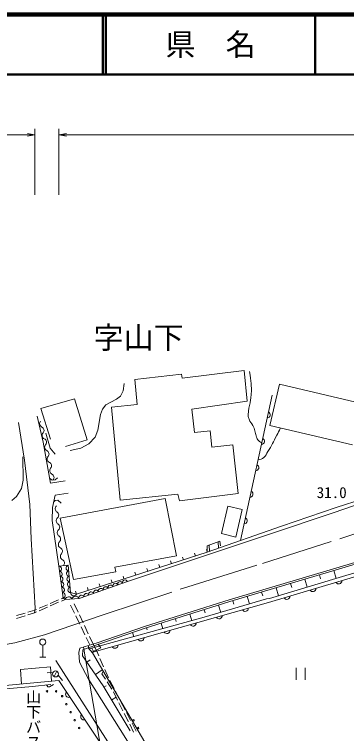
# Model space of a CAD drawing. Units: millimetres at full size, sheet at 1:1000; details may follow other scales. Extents: x 40000 to 680000, y 20000 to 380000.
# Drawn here: x 283041 to 338228, y 260530 to 380000 of the extents above; entities that cross this region are included whole.
import ezdxf
from ezdxf.enums import TextEntityAlignment as Align

# ---------------------------------------------------------------- set-up
doc = ezdxf.new("R2010")
doc.units = ezdxf.units.MM
doc.header["$LTSCALE"] = 1000
doc.linetypes.add('CHAIN', pattern=[18.5, 12, -1.5, 3.5, -1.5])
for name, color, linetype, lineweight in [('M-BGD', 7, 'Continuous', 13), ('M-BMK', 2, 'CHAIN', 13), ('M-STR-HTXT', 7, 'Continuous', 13), ('M-STR-STRC', 7, 'Continuous', 13), ('M-TTL', 2, 'Continuous', 140), ('M-TTL-LINE', 7, 'Continuous', 50)]:
    doc.layers.add(name, color=color, linetype=linetype, lineweight=lineweight)
for name, color, linetype in [('M-BGD-HTXT', 7, 'Continuous'), ('M-BMK-HTXT', 7, 'Continuous'), ('M-TTL-TXT', 7, 'Continuous')]:
    doc.layers.add(name, color=color, linetype=linetype)
doc.styles.add('@ＭＳ ゴシック', font='')
doc.styles.add('ＭＳ ゴシック', font='')
doc.styles.get('@ＭＳ ゴシック').set_extended_font_data('@MS Gothic')
doc.styles.get('ＭＳ ゴシック').set_extended_font_data('MS Gothic')

# ---------------------------------------------------------------- blocks, each defined once
blk = doc.blocks.new('open_arrow')
at = {"color": 0, "linetype": 'Continuous', "lineweight": -2}
blk.add_lwpolyline([(7.5, 1.25), (0, 0), (7.5, -1.25)], dxfattribs=at)

msp = doc.modelspace()

# ---------------------------------------------------------------- linework, layer by layer
at = {"layer": 'M-BGD'}
for p, q in [((303041, 319331), (310821, 320258)), ((310821, 320258), (310890, 319555)), ((310890, 319555), (321212, 320832)), ((321212, 320832), (321718, 315736)), ((303428, 315211), (303041, 319331)), ((301127, 317469), (301251, 318695)), ((327094, 318585), (325480, 311724)), ((340676, 315390), (327094, 318585)), ((300005, 316067), (300680, 316607)), ((300680, 316607), (301127, 317469)), ((320610, 292603), (325849, 316753)), ((293006, 316143), (287441, 314559)), ((295109, 309335), (293006, 316143)), ((298219, 315122), (300005, 316067)), ((321718, 315736), (312532, 314440)), ((287441, 314559), (289019, 309441)), ((297357, 313543), (297658, 314447)), ((297658, 314447), (298219, 315122)), ((299182, 314742), (303428, 315211)), ((300630, 299319), (299182, 314742)), ((312532, 314440), (312939, 310528)), ((287842, 308968), (286830, 313268)), ((296921, 310926), (297357, 313543)), ((283735, 312182), (284729, 305974)), ((296453, 309753), (296921, 310926)), ((312939, 310528), (315583, 310825)), ((315583, 310825), (315839, 308104)), ((325480, 311724), (339189, 308499)), ((288975, 307935), (288259, 310438)), ((295404, 308673), (296453, 309753)), ((289026, 302114), (287842, 308968)), ((291536, 308232), (295109, 309335)), ((294064, 307946), (295404, 308673)), ((315839, 308104), (319324, 308511)), ((319324, 308511), (320190, 300415)), ((289827, 306928), (288975, 307935)), ((292288, 307551), (294064, 307946)), ((284503, 302618), (284437, 306488)), ((284729, 305974), (285582, 298602)), ((284233, 301226), (284503, 302618)), ((288880, 302963), (289320, 302643)), ((291488, 302503), (289026, 302114)), ((289320, 302643), (289839, 302685)), ((289839, 302685), (290203, 303038)), ((283406, 299904), (284233, 301226)), ((282617, 299271), (283406, 299904)), ((289843, 300112), (289376, 298076)), ((291951, 300496), (289843, 300112)), ((310217, 300320), (300630, 299319)), ((310464, 299190), (310217, 300320)), ((320190, 300415), (310464, 299190)), ((342777, 300155), (336473, 298068)), ((289598, 299046), (289797, 299255)), ((289797, 299255), (290275, 299304)), ((290275, 299304), (290815, 298791)), ((290644, 296322), (308105, 299562)), ((308105, 299562), (309949, 290079)), ((285582, 298602), (285852, 292911)), ((289376, 298076), (289313, 295947)), ((318486, 298305), (317427, 293746)), ((320882, 297748), (318486, 298305)), ((319823, 293189), (320882, 297748)), ((336473, 298068), (327385, 294994)), ((339517, 298402), (335980, 297187)), ((292844, 286113), (290644, 296322)), ((335980, 297187), (325273, 293594)), ((289313, 295947), (290422, 288360)), ((327385, 294994), (315083, 290652)), ((285852, 292911), (286501, 281388)), ((325273, 293594), (301822, 285799)), ((317427, 293746), (319823, 293189)), ((315042, 291732), (317192, 292491)), ((315083, 290652), (315042, 291732)), ((315473, 290790), (315388, 291855)), ((316969, 291318), (316877, 292380)), ((317192, 292491), (317285, 291722)), ((315083, 290652), (293335, 283691)), ((313106, 290019), (312954, 290496)), ((315083, 290652), (314931, 291129)), ((309949, 290079), (299754, 288179)), ((309152, 288754), (308999, 289230)), ((311129, 289387), (310977, 289863)), ((318715, 282753), (340517, 289242)), ((348427, 289964), (338124, 286775)), ((291976, 288490), (290422, 288360)), ((299754, 288179), (299895, 287422)), ((305198, 287488), (305045, 287964)), ((307175, 288121), (307022, 288597)), ((318810, 282453), (340607, 288951)), ((299895, 287422), (292844, 286113)), ((303220, 286855), (303068, 287331)), ((338124, 286775), (332423, 285062)), ((333699, 286892), (333897, 286226)), ((336095, 287606), (336489, 286284)), ((299266, 285590), (299114, 286066)), ((301243, 286222), (301091, 286699)), ((331303, 286177), (331700, 284847)), ((295312, 284324), (295159, 284800)), ((297289, 284957), (297137, 285433)), ((332423, 285062), (325443, 282990)), ((326511, 284749), (326906, 283424)), ((328907, 285463), (329105, 284801)), ((293335, 283691), (293182, 284167)), ((293335, 283691), (293182, 284167)), ((321720, 283321), (322085, 282097)), ((324116, 284035), (324298, 283423)), ((289009, 281739), (290385, 282338)), ((289010, 282147), (290386, 282743)), ((290843, 282538), (291474, 282813)), ((290845, 282942), (291135, 283067)), ((292983, 282085), (293619, 280726)), ((304679, 278317), (318715, 282753)), ((304769, 278031), (318810, 282453)), ((324914, 282943), (314569, 279851)), ((319324, 282606), (319503, 282007)), ((325443, 282990), (324914, 282943)), ((285287, 280702), (286441, 281035)), ((286501, 281388), (286408, 280606)), ((286441, 281035), (286716, 281154)), ((287175, 281352), (288551, 281948)), ((287176, 280941), (288551, 281540)), ((292359, 281882), (293017, 280534)), ((314552, 281112), (314722, 280575)), ((316937, 281863), (317313, 280671)), ((283365, 280149), (284807, 280564)), ((283387, 279671), (284820, 280114)), ((285297, 280262), (286408, 280606)), ((286408, 280606), (286717, 280741)), ((293236, 280085), (293894, 278736)), ((293831, 280274), (294468, 278915)), ((314569, 279851), (307559, 277934)), ((309783, 279611), (309925, 279159)), ((312168, 280362), (312507, 279286)), ((294680, 278463), (295316, 277104)), ((307399, 278860), (307683, 277957)), ((294113, 278287), (294771, 276939)), ((307559, 277934), (295455, 274586)), ((296810, 275633), (304679, 278317)), ((296906, 275349), (304769, 278031)), ((302646, 277307), (302876, 276633)), ((305014, 278109), (305121, 277769)), ((294990, 276489), (295592, 275254)), ((295528, 276652), (296108, 275414)), ((287742, 273235), (287742, 275235)), ((293902, 274727), (296810, 275633)), ((295275, 275155), (295411, 274806)), ((295307, 274768), (296906, 275349)), ((296710, 274236), (296108, 275414)), ((296968, 275370), (297424, 274752)), ((293746, 273980), (293902, 274727)), ((293870, 272391), (293746, 273980)), ((294344, 273451), (294415, 274454)), ((294415, 274454), (295307, 274768)), ((295991, 273926), (295307, 274768)), ((296202, 274193), (295879, 274703)), ((297424, 274752), (295891, 274050)), ((309444, 251133), (295991, 273926)), ((297053, 273461), (296710, 274236)), ((287242, 273235), (288242, 273235)), ((289934, 272656), (304794, 249433)), ((295366, 269576), (293870, 272391)), ((297795, 268457), (294344, 273451)), ((295082, 272383), (295655, 272778)), ((297862, 271632), (297255, 273003)), ((284042, 271195), (289030, 271596)), ((289030, 271596), (289182, 269215)), ((329864, 271437), (329864, 269437)), ((331364, 269437), (331364, 271437)), ((284214, 268751), (284042, 271195)), ((289418, 270658), (288511, 270615)), ((289663, 269995), (290081, 270903)), ((290327, 270240), (291017, 269378)), ((296503, 270326), (297649, 271118)), ((297563, 270458), (297772, 270828)), ((298153, 269560), (297563, 270458)), ((298616, 269927), (298064, 271174)), ((278185, 268188), (290403, 269329)), ((290403, 269329), (303561, 249719)), ((306918, 251188), (295366, 269576)), ((299251, 267888), (298428, 269142)), ((298679, 269806), (298616, 269927)), ((299598, 268030), (298909, 269362)), ((276872, 267554), (286063, 268332)), ((286063, 268332), (289116, 268706)), ((288354, 268613), (288598, 268295)), ((288598, 268295), (288873, 268295)), ((288873, 268295), (289556, 268668)), ((302296, 260979), (297795, 268457)), ((297913, 268262), (298278, 268481)), ((299202, 266120), (299932, 266559)), ((300168, 266111), (299487, 267448)), ((300516, 266253), (299827, 267586)), ((301075, 264329), (300394, 265665)), ((301435, 264477), (300746, 265809)), ((302354, 262700), (301665, 264033)), ((301967, 262575), (301301, 263883)), ((301981, 262546), (301967, 262575)), ((302855, 260747), (302200, 262096)), ((303273, 260924), (302584, 262256))]:
    msp.add_line(p, q, dxfattribs=at)
for points in [[(295921, 274012), (325253, 282320), (352964, 290550), (356002, 291204), (361283, 291858), (365536, 291929), (370723, 291017), (375570, 289622)], [(301822, 285799), (293783, 282985), (291474, 282813), (291135, 283067), (290422, 288360)], [(291976, 288490), (292370, 283961), (293335, 283691)]]:
    msp.add_lwpolyline(points, dxfattribs=at)
for centre, radius in [((287742, 275735), 500), ((289872, 270449), 500), ((288469, 267561), 125), ((289969, 267561), 125), ((290979, 266752), 125), ((291674, 265423), 125), ((292369, 264093), 125), ((293065, 262764), 125), ((302828, 262751), 125), ((293804, 261464), 125), ((303589, 261458), 125)]:
    msp.add_circle(centre, radius, dxfattribs=at)
for centre, radius, start, end in [((325027, 313497), 512, 270.44169, 65.08093), ((287861, 312026), 625, 138.88573, 245.14594), ((287336, 310891), 625, 318.88573, 65.14594), ((288278, 310069), 625, 138.88573, 245.14594), ((287752, 308935), 625, 318.88573, 65.14594), ((324073, 309100), 512, 270.44169, 65.08093), ((288694, 308113), 625, 138.88573, 245.14594), ((288169, 306979), 625, 318.88573, 65.14594), ((289110, 306157), 625, 138.88573, 245.14594), ((288585, 305023), 625, 318.88573, 65.14594), ((323119, 304702), 512, 270.44169, 65.08093), ((289527, 304201), 625, 138.88573, 245.14594), ((289001, 303067), 625, 318.88573, 65.14594), ((322165, 300304), 512, 270.44169, 65.08093), ((290445, 297881), 625, 131.5377, 237.79791), ((290608, 295888), 625, 131.5377, 237.79791), ((289779, 296823), 625, 311.5377, 57.79791), ((321211, 295906), 512, 270.44169, 65.08093), ((289942, 294830), 625, 311.5377, 57.79791), ((290771, 293894), 625, 131.5377, 237.79791), ((290104, 292837), 625, 311.5377, 57.79791), ((290971, 291937), 625, 136.32907, 242.58928), ((291300, 289964), 625, 136.32907, 242.58928), ((290395, 290827), 625, 316.32907, 62.58928), ((290724, 288855), 625, 316.32907, 62.58928), ((290434, 287913), 448, 283.77389, 91.5599), ((292073, 288042), 458, 102.28423, 267.67794), ((290553, 287031), 448, 283.77389, 91.5599), ((292152, 287136), 458, 102.28423, 267.67794), ((290672, 286149), 448, 283.77389, 91.5599), ((290790, 285266), 448, 283.77389, 91.5599), ((292231, 286230), 458, 102.28423, 267.67794), ((292310, 285325), 458, 102.28423, 267.67794), ((300625, 285352), 427, 22.8809, 195.70971), ((301428, 285633), 427, 22.8809, 195.70971), ((336920, 285902), 512, 209.22066, 3.85989), ((290909, 284384), 448, 283.77389, 91.5599), ((292389, 284419), 458, 102.28423, 267.67794), ((296605, 283945), 427, 22.8809, 195.70971), ((297409, 284226), 427, 22.8809, 195.70971), ((298213, 284508), 427, 22.8809, 195.70971), ((299017, 284789), 427, 22.8809, 195.70971), ((299821, 285071), 427, 22.8809, 195.70971), ((332606, 284621), 512, 209.22066, 3.85989), ((291028, 283502), 448, 283.77389, 91.5599), ((292068, 282638), 619, 24.97059, 163.5706), ((292883, 283935), 513, 177.10259, 331.58479), ((293222, 282724), 619, 24.97059, 163.5706), ((294194, 283101), 427, 22.8809, 195.70971), ((294998, 283382), 427, 22.8809, 195.70971), ((295801, 283663), 427, 22.8809, 195.70971), ((328292, 283340), 512, 209.22066, 3.85989), ((321381, 281341), 512, 208.49458, 3.13381), ((317051, 280114), 512, 208.49458, 3.13381), ((312721, 278888), 512, 208.49458, 3.13381), ((308392, 277662), 512, 208.49458, 3.13381), ((304062, 276435), 512, 208.49458, 3.13381), ((299732, 275209), 512, 208.49458, 3.13381), ((292061, 267061), 512, 136.54025, 291.17949), ((294568, 263324), 512, 136.54025, 291.17949)]:
    msp.add_arc(centre, radius, start, end, dxfattribs=at)
for points, knots in [([(322120, 320684), (322331, 318959), (322481, 318404), (322377, 316943), (322350, 316572), (322328, 316366), (322283, 315997), (322192, 315240), (322021, 314834), (321930, 314076), (321895, 313785), (321855, 313620), (321878, 313328), (321897, 313091), (321925, 312953), (322024, 312736), (322217, 312311), (322457, 312146), (322668, 311729), (322839, 311391), (322883, 311178), (322990, 310815), (323084, 310494), (323090, 310301), (323197, 309984), (323289, 309716), (323314, 309543), (323488, 309319), (323679, 309074), (323836, 309004), (324136, 308857)], [0, 0, 0, 0, 1, 1, 1, 2, 2, 2, 3, 3, 3, 4, 4, 4, 5, 5, 5, 6, 6, 6, 7, 7, 7, 8, 8, 8, 9, 9, 9, 10, 10, 10, 10]), ([(323513, 305987), (323938, 306090), (324150, 306153), (324475, 306401), (324845, 306684), (324918, 306979), (325160, 307377), (325786, 308403), (326085, 309009), (326635, 310078), (326881, 310556), (326962, 310710), (327254, 311306)], [0, 0, 0, 0, 1, 1, 1, 2, 2, 2, 3, 3, 3, 4, 4, 4, 4])]:
    msp.add_open_spline(points, degree=3, knots=knots, dxfattribs=at)
at = {"layer": 'M-BMK'}
for p, q in [((324247, 288815), (340557, 294003)), ((311838, 284936), (324247, 288815)), ((297794, 280263), (311838, 284936)), ((283131, 275636), (288050, 276921))]:
    msp.add_line(p, q, dxfattribs=at)
msp.add_lwpolyline([(279663, 274971), (283131, 275636), (288050, 276921), (297794, 280263)], dxfattribs=at)
at = {"layer": 'M-STR-HTXT'}
for p, q in [((286460, 350000), (286460, 361000)), ((290422, 350000), (290422, 361000)), ((75842, 360000), (286460, 360000)), ((290422, 360000), (546890, 360000))]:
    msp.add_line(p, q, dxfattribs=at)
at = {"layer": 'M-STR-STRC'}
msp.add_line((298740, 250542), (294507, 274916), dxfattribs=at)
at = {"layer": 'M-TTL'}
msp.add_line((680000, 380000), (40000, 380000), dxfattribs=at)
at = {"layer": 'M-TTL-LINE'}
for p, q in [((297750, 380000), (297750, 370000)), ((298250, 380000), (298250, 370000)), ((333000, 380000), (333000, 370000)), ((40000, 370000), (680000, 370000))]:
    msp.add_line(p, q, dxfattribs=at)

# ---------------------------------------------------------------- block references
at = {"layer": 'M-STR-HTXT', "xscale": 167, "yscale": 167, "rotation": 180}
msp.add_blockref('open_arrow', (286460, 360000), dxfattribs=at)
at = {"layer": 'M-STR-HTXT', "xscale": 167, "yscale": 167}
msp.add_blockref('open_arrow', (290422, 360000), dxfattribs=at)

# ---------------------------------------------------------------- texts
at = {"layer": 'M-BGD-HTXT', "style": 'ＭＳ ゴシック'}
msp.add_text('31.0', height=1833, dxfattribs=at).set_placement((335749, 299107), align=Align.BOTTOM_CENTER)
at = {"layer": 'M-BGD-HTXT', "style": '@ＭＳ ゴシック'}
msp.add_text('山下バス停', height=1833, rotation=270, dxfattribs=at).set_placement((284739, 261643), align=Align.BOTTOM_CENTER)
at = {"layer": 'M-BMK-HTXT', "style": 'ＭＳ ゴシック'}
msp.add_text('字山下', height=3666, dxfattribs=at).set_placement((303678, 326314), align=Align.MIDDLE_CENTER)
at = {"layer": 'M-TTL-TXT', "style": 'ＭＳ ゴシック'}
msp.add_text('県\u3000名', height=3666, dxfattribs=at).set_placement((315625, 375000), align=Align.MIDDLE_CENTER)

doc.saveas('drawing.dxf')
